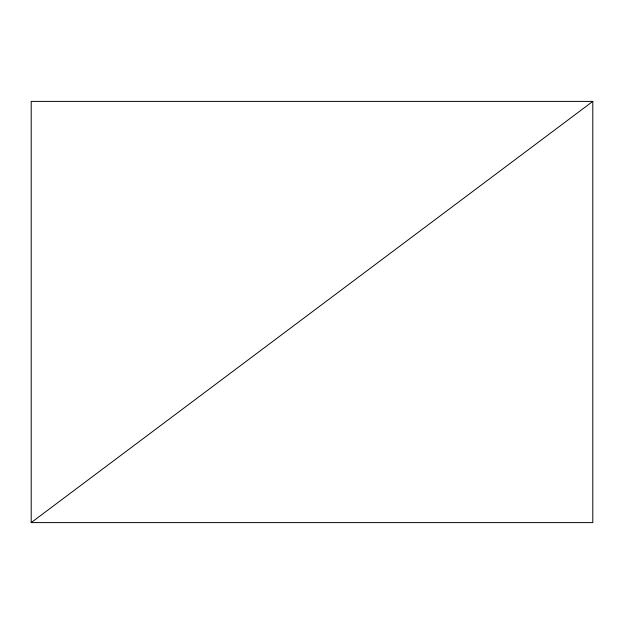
<?xml version="1.0" encoding="UTF-8"?>
<svg xmlns="http://www.w3.org/2000/svg" width="624" height="624" viewBox="0 0 624 624"><rect width="100%" height="100%" fill="white"/><g stroke="black" fill="none" stroke-linecap="round" stroke-linejoin="round"><path stroke-width="0.94" d="M31.2 522.6L592.8 101.4L592.8 522.6L31.2 522.6L31.2 101.4L592.8 101.4"/></g></svg>
